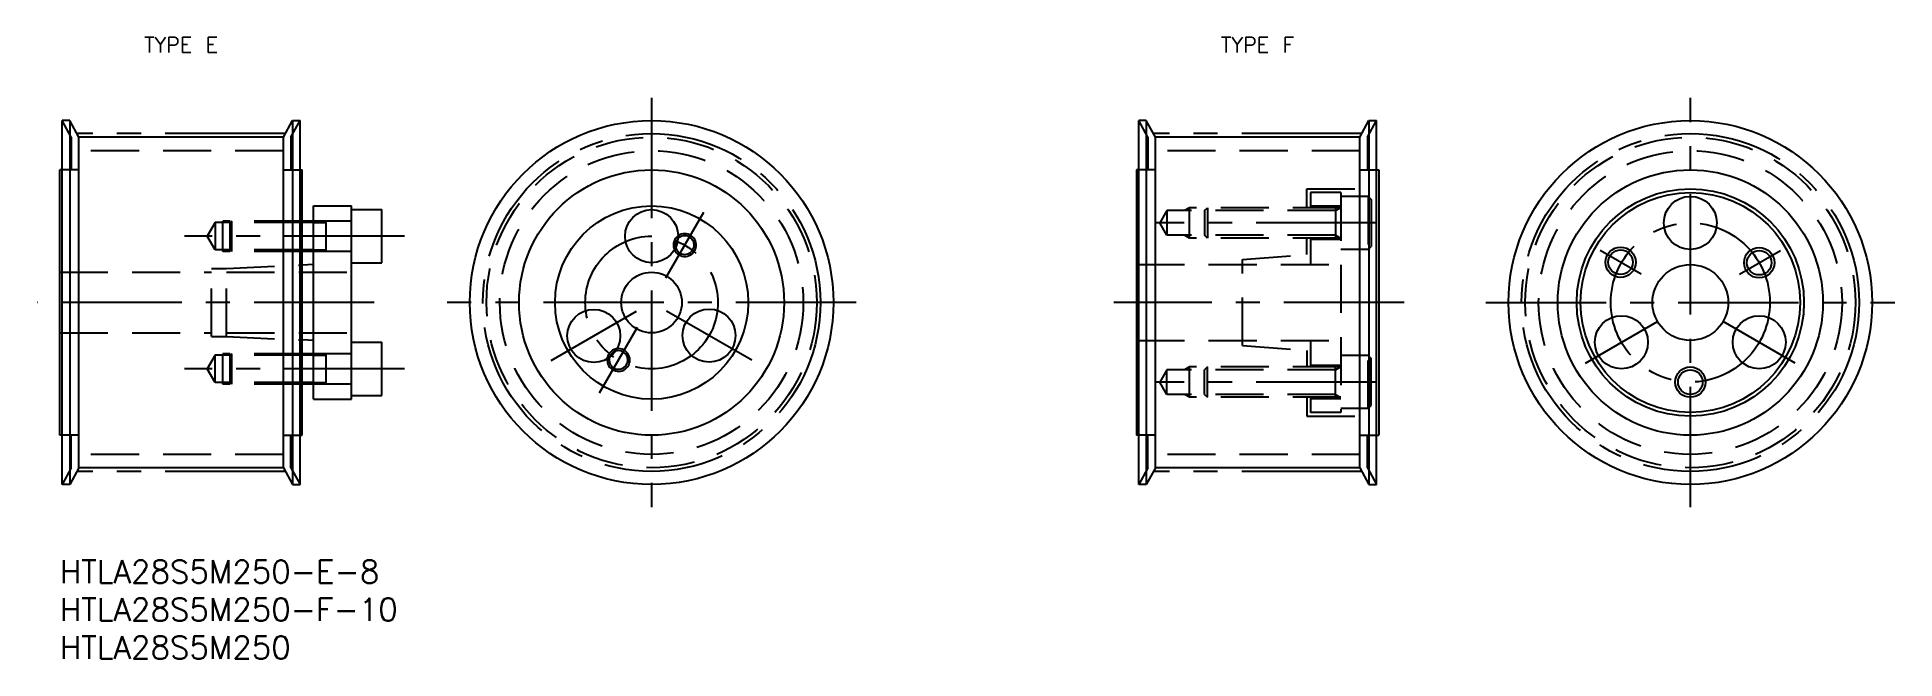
# Model space of a CAD drawing. Extents: x -3 to 242, y -13 to 69.
import ezdxf
from ezdxf.enums import TextEntityAlignment as Align

# ---------------------------------------------------------------- set-up
doc = ezdxf.new("R2010")
doc.units = 0
doc.header["$LTSCALE"] = 0.5
doc.linetypes.add('CENTER', pattern=[50.8, 31.75, -6.35, 6.35, -6.35])
doc.linetypes.add('DASHED', pattern=[19.05, 12.7, -6.35])
for name, color, linetype in [('MSM_CENTER', 1, 'CENTER'), ('MSM_CONTINUOUS', 7, 'CONTINUOUS'), ('MSM_DASHED', 4, 'DASHED'), ('MSM_NARROW', 5, 'CONTINUOUS'), ('MSM_PART_NUMBER', 7, 'CONTINUOUS')]:
    doc.layers.add(name, color=color, linetype=linetype)
doc.styles.add('MISUMI', font='txt.shx')
doc.styles.get("Standard").update_dxf_attribs({"font": 'txt.shx', "height": 3, "bigfont": 'bigfont.shx'})

# ---------------------------------------------------------------- blocks, each defined once
blk = doc.blocks.new('*U2')
at = {"layer": 'MSM_PART_NUMBER'}
blk.add_text('HTLA28S5M250-E-8', height=3, dxfattribs=at).set_placement((0, -3))
blk = doc.blocks.new('*U3')
at = {"layer": 'MSM_PART_NUMBER'}
blk.add_text('HTLA28S5M250', height=3, dxfattribs=at).set_placement((0, -13))
blk = doc.blocks.new('*U5')
at = {"layer": 'MSM_PART_NUMBER'}
blk.add_text('HTLA28S5M250-F-10', height=3, dxfattribs=at).set_placement((0, -8))

msp = doc.modelspace()

# ---------------------------------------------------------------- linework, layer by layer
at = {"layer": 'MSM_CENTER'}
for p, q in [((78.11, 61), (78.11, 7)), ((215.23, 7), (215.23, 61)), ((29.76, 56.28), (2.24, 56.28)), ((171.88, 56.28), (144.35, 56.28)), ((79.99, 37.25), (84.99, 45.91)), ((173.8, 44.5), (144.66, 44.5)), ((45.5, 42.75), (16.46, 42.75)), ((208.73, 37.75), (203.32, 40.87)), ((221.72, 37.75), (227.13, 40.87)), ((41.5, 34), (-3, 34)), ((105.11, 34), (51.11, 34)), ((64.85, 26.34), (76.11, 32.84)), ((91.32, 26.38), (80.06, 32.88)), ((177.45, 34), (139.11, 34)), ((188.23, 34), (242.23, 34)), ((71.24, 22.09), (76.24, 30.75)), ((201.37, 26), (210.9, 31.5)), ((229.08, 26), (219.56, 31.5)), ((45.5, 25.25), (16.46, 25.25)), ((173.8, 23.5), (144.66, 23.5)), ((29.76, 11.72), (2.24, 11.72)), ((171.88, 11.72), (144.35, 11.72))]:
    msp.add_line(p, q, dxfattribs=at)
for centre, radius in [((78.11, 34), 22.28), ((215.23, 34), 22.28), ((215.23, 34), 10.5), ((78.11, 34), 8.75)]:
    msp.add_circle(centre, radius, dxfattribs=at)
at = {"layer": 'MSM_CONTINUOUS'}
for p, q in [((0.3, 10), (0.3, 58)), ((1.3, 58), (0.3, 58)), ((1.3, 58), (1.3, 10)), ((2.5, 55.8), (1.3, 58)), ((29.5, 55.8), (30.7, 58)), ((30.7, 58), (30.7, 10)), ((30.7, 58), (31.7, 58)), ((31.7, 10), (31.7, 58)), ((142.41, 10), (142.41, 58)), ((143.41, 58), (142.41, 58)), ((143.41, 58), (143.41, 10)), ((144.61, 55.8), (143.41, 58)), ((171.61, 55.8), (172.81, 58)), ((172.81, 58), (172.81, 10)), ((172.81, 58), (173.81, 58)), ((173.81, 10), (173.81, 58)), ((2.5, 12.2), (2.5, 55.8)), ((29.5, 55.8), (2.5, 55.8)), ((29.5, 12.2), (29.5, 55.8)), ((144.61, 12.2), (144.61, 55.8)), ((171.61, 55.8), (144.61, 55.8)), ((171.61, 12.2), (171.61, 55.8)), ((0, 16.5), (0, 51.5)), ((0.3, 51.5), (0, 51.5)), ((31.7, 51.5), (32, 51.5)), ((32, 16.5), (32, 51.5)), ((142.11, 51.5), (142.11, 16.5)), ((142.41, 51.5), (142.11, 51.5)), ((173.81, 51.5), (174.11, 51.5)), ((174.11, 51.5), (174.11, 16.5)), ((33.5, 21.25), (33.5, 46.75)), ((33.5, 46.75), (38.5, 46.75)), ((38.5, 21.25), (38.5, 46.75)), ((33.5, 44.55), (32, 44.55)), ((38.5, 46.25), (42.5, 46.25)), ((42.5, 39.25), (42.5, 46.25)), ((33.5, 40.95), (32, 40.95)), ((38.5, 39.25), (42.5, 39.25)), ((33.5, 39), (32, 38.93)), ((33.5, 29), (32, 29.07)), ((33.5, 27.05), (32, 27.05)), ((38.5, 28.75), (42.5, 28.75)), ((42.5, 21.75), (42.5, 28.75)), ((33.5, 23.45), (32, 23.45)), ((33.5, 21.25), (38.5, 21.25)), ((38.5, 21.75), (42.5, 21.75)), ((0.3, 16.5), (0, 16.5)), ((31.7, 16.5), (32, 16.5)), ((142.41, 16.5), (142.11, 16.5)), ((173.81, 16.5), (174.11, 16.5)), ((1.3, 10), (0.3, 10)), ((2.5, 12.2), (1.3, 10)), ((29.5, 12.2), (2.5, 12.2)), ((29.5, 12.2), (30.7, 10)), ((30.7, 10), (31.7, 10)), ((143.41, 10), (142.41, 10)), ((144.61, 12.2), (143.41, 10)), ((171.61, 12.2), (144.61, 12.2)), ((171.61, 12.2), (172.81, 10)), ((172.81, 10), (173.81, 10))]:
    msp.add_line(p, q, dxfattribs=at)
for centre, radius in [((78.11, 34), 24), ((215.23, 34), 24), ((78.11, 34), 17.5), ((215.23, 34), 17.5), ((78.11, 34), 12.75), ((215.23, 34), 15), ((215.23, 34), 14.5), ((215.23, 44.5), 3.5), ((78.11, 42.75), 3.5), ((206.02, 39.31), 1.62), ((224.32, 39.25), 1.62), ((78.11, 34), 4), ((215.23, 34), 5), ((70.48, 29.59), 3.5), ((85.69, 29.63), 3.5), ((206.13, 28.75), 3.5), ((224.32, 28.75), 3.5), ((215.23, 23.5), 1.62)]:
    msp.add_circle(centre, radius, dxfattribs=at)
for centre, start, end in [((82.49, 41.58), 193.6228, 136.3772), ((73.74, 26.42), 163.1157, 108.4502)]:
    msp.add_arc(centre, 1.23, start, end, dxfattribs=at)
at = {"layer": 'MSM_DASHED'}
for p, q in [((1.5, 55.8), (0.3, 58)), ((30.5, 55.8), (31.7, 58)), ((143.61, 55.8), (142.41, 58)), ((172.61, 55.8), (173.81, 58)), ((1.5, 55.8), (1.5, 51.5)), ((29.5, 54.03), (2.5, 54.03)), ((30.5, 55.8), (30.5, 51.5)), ((143.61, 55.8), (143.61, 51.5)), ((171.61, 54.03), (144.61, 54.03)), ((172.61, 55.8), (172.61, 51.5)), ((2.5, 51.5), (0.3, 51.5)), ((29.5, 51.5), (31.7, 51.5)), ((144.61, 51.5), (142.41, 51.5)), ((171.61, 51.5), (173.81, 51.5)), ((164.61, 49), (174.11, 49)), ((164.61, 46.5), (164.61, 49)), ((169.11, 48.5), (165.11, 48.5)), ((165.11, 48.5), (165.11, 46.5)), ((169.11, 46.7), (165.11, 46.7)), ((169.11, 48.5), (169.11, 19.5)), ((172.71, 48), (169.11, 48)), ((172.71, 48), (172.71, 41)), ((172.71, 48), (173.11, 47.6)), ((173.11, 47.6), (173.11, 41.4)), ((20.5, 44.55), (19.46, 42.75)), ((20.5, 44.55), (20.5, 40.95)), ((32, 44.55), (20.5, 44.55)), ((21.5, 40.75), (21.5, 44.75)), ((32, 44.75), (21.5, 44.75)), ((22.7, 44.75), (22.5, 44.55)), ((22.5, 40.95), (22.5, 44.55)), ((22.7, 40.75), (22.7, 44.75)), ((38.5, 44.75), (33.5, 44.75)), ((33.5, 44.55), (35.17, 44.55)), ((35.17, 40.75), (35.17, 44.75)), ((146.11, 46.12), (145.18, 44.5)), ((146.11, 42.88), (145.18, 44.5)), ((146.11, 46.12), (146.11, 42.88)), ((168.41, 46.12), (146.11, 46.12)), ((149.11, 46.5), (148.46, 46.12)), ((149.11, 42.5), (149.11, 46.5)), ((169.11, 46.5), (149.11, 46.5)), ((151.11, 46.12), (151.49, 46.5)), ((151.11, 46.12), (151.11, 42.88)), ((151.49, 46.5), (151.49, 42.5)), ((168.41, 46.5), (168.41, 42.5)), ((168.41, 46.12), (169.07, 46.5)), ((20.5, 40.95), (19.46, 42.75)), ((168.41, 42.88), (146.11, 42.88)), ((149.11, 42.5), (148.46, 42.88)), ((169.11, 42.5), (149.11, 42.5)), ((151.49, 42.5), (151.11, 42.88)), ((164.61, 40.34), (164.61, 42.5)), ((165.11, 42.5), (165.11, 39)), ((169.11, 42.3), (165.11, 42.3)), ((168.41, 42.88), (169.07, 42.5)), ((32, 40.95), (20.5, 40.95)), ((32, 40.75), (21.5, 40.75)), ((22.7, 40.75), (22.5, 40.95)), ((33.5, 40.95), (35.17, 40.95)), ((38.5, 40.75), (33.5, 40.75)), ((156.11, 39.69), (165.11, 40.38)), ((156.11, 28.31), (156.11, 39.69)), ((172.71, 41), (169.11, 41)), ((172.71, 41), (173.11, 41.4)), ((0, 38), (20, 38)), ((20, 29.5), (20, 38.5)), ((20, 38.5), (22, 38.5)), ((22, 38.5), (32, 38.93)), ((22, 29.5), (22, 38.5)), ((22, 38), (38.5, 38)), ((142.11, 39), (169.11, 39)), ((0, 30), (20, 30)), ((20, 29.5), (22, 29.5)), ((22, 30), (38.5, 30)), ((22, 29.5), (32, 29.07)), ((20.5, 27.05), (19.46, 25.25)), ((20.5, 23.45), (20.5, 27.05)), ((32, 27.05), (20.5, 27.05)), ((21.5, 23.25), (21.5, 27.25)), ((32, 27.25), (21.5, 27.25)), ((22.7, 27.25), (22.5, 27.05)), ((22.5, 23.45), (22.5, 27.05)), ((22.7, 23.25), (22.7, 27.25)), ((38.5, 27.25), (33.5, 27.25)), ((33.5, 27.05), (35.17, 27.05)), ((35.17, 23.25), (35.17, 27.25)), ((142.11, 29), (169.11, 29)), ((156.11, 28.31), (165.11, 27.63)), ((164.61, 27.66), (164.61, 25.5)), ((165.11, 29), (165.11, 25.5)), ((172.71, 27), (169.11, 27)), ((172.71, 20), (172.71, 27)), ((172.71, 27), (173.11, 26.6)), ((20.5, 23.45), (19.46, 25.25)), ((146.11, 25.12), (145.18, 23.5)), ((146.11, 21.88), (146.11, 25.12)), ((168.41, 25.12), (146.11, 25.12)), ((149.11, 25.5), (148.46, 25.12)), ((149.11, 21.5), (149.11, 25.5)), ((169.11, 25.5), (149.11, 25.5)), ((151.49, 25.5), (151.11, 25.12)), ((151.11, 21.88), (151.11, 25.12)), ((151.49, 21.5), (151.49, 25.5)), ((169.11, 25.7), (165.11, 25.7)), ((168.41, 21.5), (168.41, 25.5)), ((168.41, 25.12), (169.07, 25.5)), ((173.11, 20.4), (173.11, 26.6)), ((32, 23.45), (20.5, 23.45)), ((32, 23.25), (21.5, 23.25)), ((22.7, 23.25), (22.5, 23.45)), ((33.5, 23.45), (35.17, 23.45)), ((38.5, 23.25), (33.5, 23.25)), ((146.11, 21.88), (145.18, 23.5)), ((168.41, 21.88), (146.11, 21.88)), ((149.11, 21.5), (148.46, 21.88)), ((169.11, 21.5), (149.11, 21.5)), ((151.11, 21.88), (151.49, 21.5)), ((164.61, 21.5), (164.61, 19)), ((165.11, 21.5), (165.11, 19.5)), ((169.11, 21.3), (165.11, 21.3)), ((168.41, 21.88), (169.07, 21.5)), ((172.71, 20), (169.11, 20)), ((172.71, 20), (173.11, 20.4)), ((164.61, 19), (174.11, 19)), ((169.11, 19.5), (165.11, 19.5)), ((2.5, 16.5), (0.3, 16.5)), ((1.5, 12.2), (1.5, 16.5)), ((29.5, 16.5), (31.7, 16.5)), ((30.5, 12.2), (30.5, 16.5)), ((144.61, 16.5), (142.41, 16.5)), ((143.61, 12.2), (143.61, 16.5)), ((171.61, 16.5), (173.81, 16.5)), ((172.61, 12.2), (172.61, 16.5)), ((29.5, 13.97), (2.5, 13.97)), ((171.61, 13.97), (144.61, 13.97)), ((1.5, 12.2), (0.3, 10)), ((30.5, 12.2), (31.7, 10)), ((143.61, 12.2), (142.41, 10)), ((172.61, 12.2), (173.81, 10))]:
    msp.add_line(p, q, dxfattribs=at)
for centre, radius in [((78.11, 34), 21.8), ((78.11, 34), 20.03), ((215.23, 34), 21.8), ((215.23, 34), 20.03)]:
    msp.add_circle(centre, radius, dxfattribs=at)
for centre, radius, start, end in [((82.49, 41.58), 1.5, 125.6995, 204.3005), ((82.49, 41.58), 1.23, 136.3772, 193.6228), ((73.74, 26.42), 1.5, 97.2535, 174.3124), ((73.74, 26.42), 1.23, 108.4502, 163.1157)]:
    msp.add_arc(centre, radius, start, end, dxfattribs=at)
at = {"layer": 'MSM_NARROW'}
for p, q in [((33.5, 44.75), (32, 44.75)), ((33.5, 40.75), (32, 40.75)), ((33.5, 27.25), (32, 27.25)), ((33.5, 23.25), (32, 23.25))]:
    msp.add_line(p, q, dxfattribs=at)
for centre in [(206.02, 39.31), (224.32, 39.25), (215.23, 23.5)]:
    msp.add_circle(centre, 2, dxfattribs=at)
for centre, start, end in [((82.49, 41.58), 204.3005, 125.6995), ((73.74, 26.42), 174.3124, 97.2535)]:
    msp.add_arc(centre, 1.5, start, end, dxfattribs=at)

# ---------------------------------------------------------------- block references
at = {"layer": 'MSM_CONTINUOUS'}
for name in ['*U2', '*U5', '*U3']:
    msp.add_blockref(name, (0, 0), dxfattribs=at)

# ---------------------------------------------------------------- texts
at = {"layer": 'MSM_PART_NUMBER', "style": 'MISUMI'}
for s, p in [('TYPE E', (16, 68)), ('TYPE F', (158.11, 68))]:
    msp.add_text(s, height=2, dxfattribs=at).set_placement(p, align=Align.MIDDLE_CENTER)

doc.saveas('drawing.dxf')
